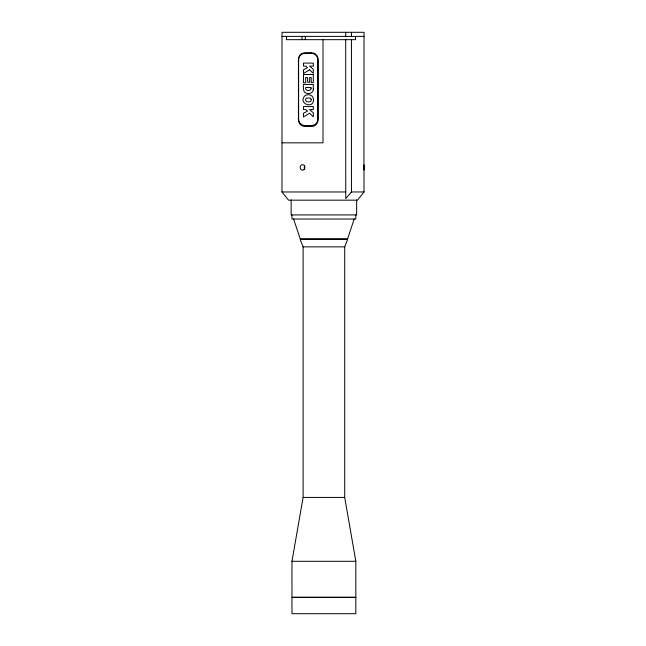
<?xml version="1.0" encoding="UTF-8"?>
<svg xmlns="http://www.w3.org/2000/svg" width="646" height="646" viewBox="0 0 646 646"><rect width="100%" height="100%" fill="white"/><g stroke="black" fill="none" stroke-linecap="round" stroke-linejoin="round"><path stroke-width="0.97" d="M363.94 168.477L364.029 32.3L282.011 32.3L281.979 191.967L288.528 200.163L357.472 200.163L364.021 191.967L364.013 170.059M363.924 167.322L363.94 166.256M364.013 164.77L363.948 166.103M291.96 561.293L303.103 497.428L303.103 246.869L300.148 239.496L347.629 239.496L344.698 246.869L344.698 497.428L355.833 561.293L355.833 597.243L291.976 597.243L291.96 561.293L355.817 561.293M354.194 219.026L347.645 238.681L300.164 238.681L293.599 219.026M351.44 39.406L351.44 191.967L345.763 198.613L345.699 39.406M282.011 36.394L364.029 36.394M281.979 142.839L323 142.839L323 39.406M281.971 191.967L345.699 191.967M351.44 191.967L364.013 191.967M303.111 246.869L344.689 246.869M303.111 497.428L344.689 497.428M363.981 169.591L364.013 170.027L363.94 168.558M363.989 169.64L363.948 168.711M363.94 168.323L363.924 167.492M356.649 199.88L356.649 214.932L291.144 214.932L291.144 199.88M355.833 214.932L355.833 219.026L291.976 219.026L291.96 214.932M355.494 36.394L355.494 39.672L286.436 39.672L286.436 36.394M351.448 32.3L351.448 36.394M345.699 32.3L345.699 36.394M305.3 36.394L305.3 39.672M302.013 36.394L302.013 39.672M304.807 165.683A2.697 2.204 90 0 0 304.541 168.63A2.697 2.253 -90 0 0 304.686 168.921M311.081 88.26C311.307 91.7 304.403 91.126 305.711 87.501L311.081 87.501L311.081 88.26M313.471 99.791C313.52 109.408 298.121 103.562 304.524 96.181A4.546 4.546 0 0 1 306.123 95.099C309.402 93.686 313.875 95.874 313.471 99.791M313.302 88.978C313.706 92.418 309.918 94.114 307.028 93.42C302.724 92.911 303.297 87.509 303.475 84.465L313.302 84.465L313.302 88.978M311.17 99.791L311.009 100.647A1.793 1.793 0 0 1 310.161 101.551C308.32 102.504 304.694 101.624 305.744 98.959A1.768 1.768 0 0 1 306.608 98.071L310.145 98.071A1.801 1.801 0 0 1 311.009 98.959L311.17 99.791M303.935 169.543L303.911 169.559A2.705 2.334 -90 0 1 302.772 170.092A2.705 2.334 90 0 1 300.56 168.929A2.705 2.334 -90 0 1 300.56 165.885A2.705 2.334 90 0 1 301.634 164.891L301.698 164.867A2.705 2.334 -90 0 1 302.78 164.722A2.665 2.342 -90 0 1 303.911 165.255L303.935 165.271A2.697 2.406 -90 0 1 303.935 169.543M309.595 69.76L303.475 73.507L303.475 69.768L307.52 67.693L305.873 66.126L303.475 66.126L303.475 63.09L313.302 63.09L313.302 66.126L309.587 66.126L313.302 69.308L313.302 73.345L309.595 69.76M309.595 113.22L303.475 116.966L303.475 113.228L307.52 111.152L305.873 109.586L303.475 109.586L303.475 106.55L313.302 106.55L313.302 109.586L309.587 109.586L313.302 112.767L313.302 116.805L309.595 113.22M311.534 52.77L304.985 52.77A6.549 6.549 0 0 0 298.436 59.319L298.436 119.914A6.549 6.549 0 0 0 304.985 126.463L311.534 126.463A6.549 6.549 0 0 0 318.082 119.914L318.082 59.319A6.549 6.549 0 0 0 311.534 52.77M311.461 53.343L305.041 53.343A6.42 6.42 0 0 0 298.622 59.763L298.622 119.147A6.42 6.42 0 0 0 305.041 125.566L311.461 125.566A6.42 6.42 0 0 0 317.88 119.147L317.88 59.763A6.42 6.42 0 0 0 311.461 53.343M313.302 74.508L303.475 74.508L303.475 82.793L305.703 82.793L305.703 77.552L307.641 77.552L307.641 82.276L309.644 82.276L309.644 77.552L311.202 77.552L311.202 82.64L313.302 82.64L313.302 74.508M355.817 597.405L291.976 597.405L291.96 613.7L355.817 613.7L355.833 597.405"/></g></svg>
